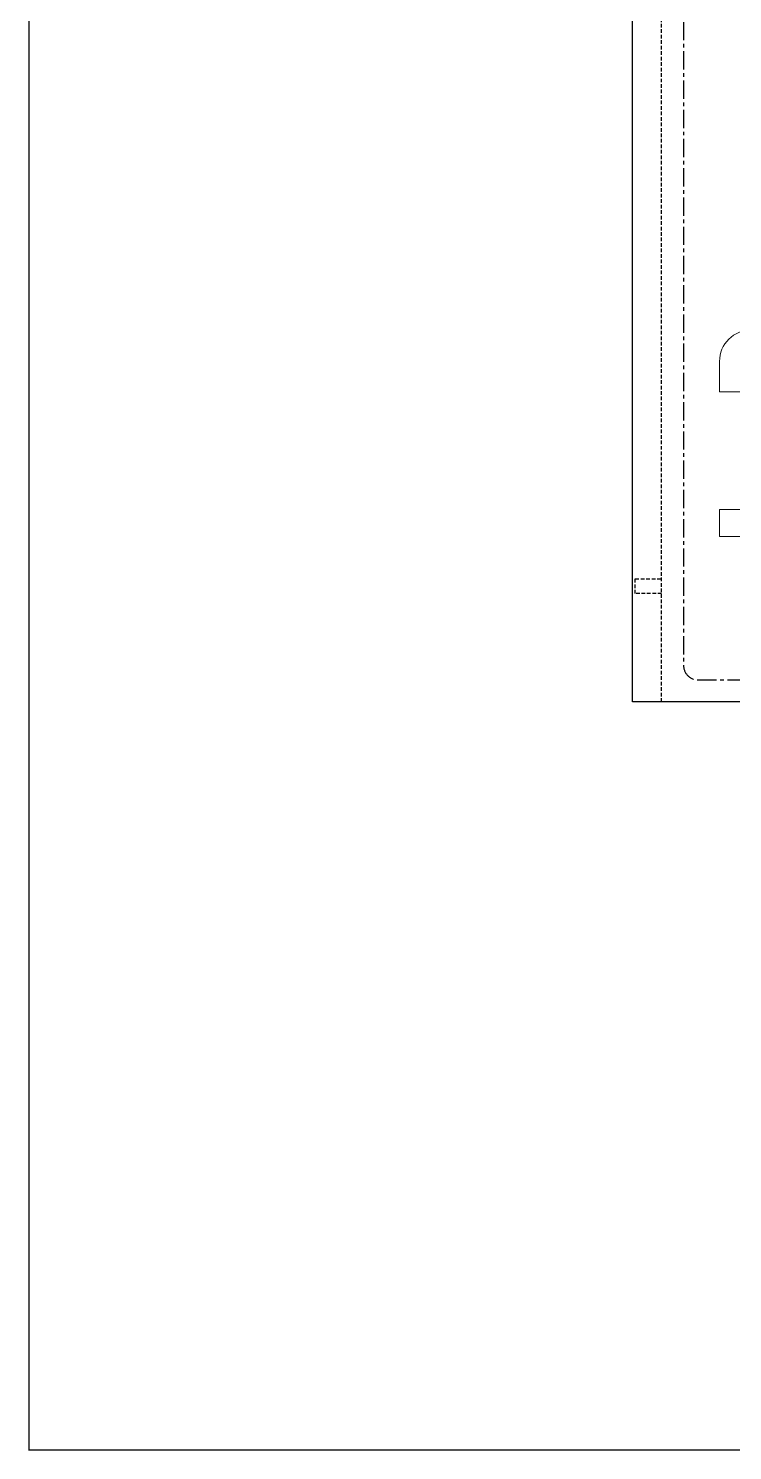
# Model space of a CAD drawing. Header units: millimetres. Extents: x 406 to 1082, y -777 to -474.
# Drawn here: x 939.5 to 987.7, y -776.6 to -679.3 of the extents above; entities that cross this region are included whole.
import ezdxf

# ---------------------------------------------------------------- set-up
doc = ezdxf.new("R2010")
doc.units = ezdxf.units.MM
doc.linetypes.add('CENTER', pattern=[2, 1.25, -0.25, 0.25, -0.25])
doc.linetypes.add('HIDDEN', pattern=[0.375, 0.25, -0.125])
doc.layers.add('SPEC', color=2, linetype='Continuous')

msp = doc.modelspace()

# ---------------------------------------------------------------- linework, layer by layer
msp.add_lwpolyline([(1041.866, -640.353), (1041.866, -725.353), (980.866, -725.353), (980.866, -640.353)], close=True)
at = {"linetype": 'HIDDEN'}
for points in [[(982.866, -725.353), (982.866, -640.353)], [(982.866, -717.949), (981.066, -717.949), (981.066, -716.949), (982.866, -716.949)]]:
    msp.add_lwpolyline(points, dxfattribs=at)
at = {"linetype": 'CENTER'}
msp.add_lwpolyline([(984.366, -642.853), (984.366, -722.853, 0.414214), (985.366, -723.853), (1037.366, -723.853, 0.414214), (1038.366, -722.853), (1038.366, -642.853, 0.414214), (1037.366, -641.853), (985.366, -641.853, 0.414214)], format="xyb", close=True, dxfattribs=at)
at = {"lineweight": 9}
msp.add_lwpolyline([(1033.739, -699.909), (988.995, -699.909, 0.414121), (986.83, -702.074), (986.83, -704.148), (991.507, -704.148, 0.309615), (993.481, -702.797), (1035.904, -702.797), (1035.904, -702.074, 0.41413)], format="xyb", close=True, dxfattribs=at)
msp.add_lwpolyline([(988.498, -714.034), (990.147, -713.118), (988.498, -712.202), (986.83, -712.202), (986.83, -714.034)], close=True, dxfattribs=at)
at = {"layer": 'SPEC', "lineweight": 30, "const_width": 0.0909}
msp.add_lwpolyline([(939.564, -776.519), (1081.86, -776.519), (1081.86, -599.067), (939.564, -599.067)], close=True, dxfattribs=at)

doc.saveas('drawing.dxf')
